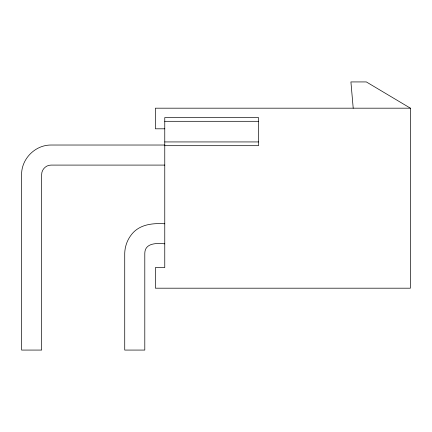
<?xml version="1.0" encoding="UTF-8"?>
<svg xmlns="http://www.w3.org/2000/svg" width="432" height="432" viewBox="0 0 432 432"><rect width="100%" height="100%" fill="white"/><g stroke="black" fill="none" stroke-linecap="round" stroke-linejoin="round"><path stroke-width="0.65" d="M164.765 145.687L258.52 145.687L258.52 117.558L164.765 117.558L164.765 267.565L155.39 267.565L155.39 288.193L410.4 288.193L410.4 108.184L155.39 108.184L155.39 128.806L164.765 128.806M164.765 121.306L258.52 121.306M164.765 141.934L258.52 141.934M164.765 145.028L51.041 145.028C35.284 144.931 21.503 158.711 21.6 174.469L21.6 350.071L41.661 350.071L41.661 174.469C41.634 169.447 46.019 165.062 51.041 165.089L164.765 165.089M164.765 223.781C153.716 223.101 141.556 224.024 133.353 232.405C128.018 238.054 124.956 245.452 124.729 253.222L124.729 350.071L144.796 350.071L144.796 253.222C144.947 242.714 157.318 243.043 164.765 243.842M410.4 108.184L366.336 81.929L350.914 81.929L353.209 108.184"/></g></svg>
